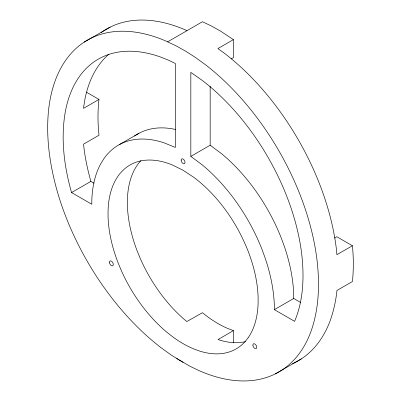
<?xml version="1.0" encoding="UTF-8"?>
<svg xmlns="http://www.w3.org/2000/svg" width="401" height="401" viewBox="0 0 401 401"><rect width="100%" height="100%" fill="white"/><g stroke="black" fill="none" stroke-linecap="round" stroke-linejoin="round"><path stroke-width="0.6" d="M86.616 92.295L98.977 99.433L98.872 100.14C97.659 111.794 97.694 123.573 99.027 135.212L83.543 144.149C84.806 156.756 87.443 169.207 90.897 181.387L94.095 183.232M140.951 160.616L140.2 161.377A106.165 61.293 60 0 0 127.413 199.442L127.413 205.492A106.165 61.293 60 0 0 137.423 251.587L140.2 258.324A106.165 61.293 60 0 0 186.826 321.562L202.435 312.72L207.467 316.65A106.165 61.293 60 0 0 228.364 328.715L233.397 330.594L233.397 342.89M84.175 42.125L110.22 27.113M183.087 362.419L171.057 354.93L161.678 348.168A191.558 110.596 60 0 1 56.551 188.846C49.488 163.001 45.769 135.924 48.671 109.167A191.558 110.596 60 0 1 166.796 41.408L167.603 41.854L202.435 21.749L211.046 25.804L220.5 31.093L233.397 39.624L233.397 57.634L231.262 58.867M98.977 99.433L83.498 108.37L84.716 100.295A169.653 97.949 60 0 1 108.892 54.185M233.397 39.624L217.913 48.561L223.843 52.832A191.558 110.596 60 0 1 336.254 247.958L336.92 254.68L352.399 245.743C353.627 257.627 353.637 269.637 352.439 281.517L336.96 290.459C335.928 300.509 333.757 310.429 330.434 319.978A191.558 110.596 60 0 1 292.499 363.737M119.638 144.46L138.992 133.287M71.548 192.56L91.809 204.254L91.809 200.575A129.162 74.571 60 0 1 100.997 163.327L103.989 158.555A129.162 74.571 60 0 1 164.094 142.831L175.342 147.448L175.342 63.493L168.61 60.225L160.39 56.962A169.653 97.949 60 0 0 65.363 111.468C60.536 138.49 64.12 166.35 71.548 192.56L90.897 181.387M190.826 156.385L190.826 72.401L202.044 80.255A169.653 97.949 60 0 1 301.602 253.066C304.294 275.888 303.687 299.903 294.6 321.336L274.364 309.652L274.364 305.973A129.162 74.571 60 0 0 265.176 258.114L262.184 249.888A129.162 74.571 60 0 0 202.074 164.761L190.826 156.385L210.174 145.212L210.174 86.11M334.67 237.973L336.805 236.74L352.399 245.743M233.397 330.594L218.044 339.582A106.165 61.293 60 0 0 245.492 341.647M274.364 309.652L293.712 298.479L300.635 302.479M275.302 373.887L301.346 358.875M167.603 41.854L176.219 45.914L185.668 51.203L195.112 57.238L204.495 64.005A191.558 110.596 60 0 1 316.905 259.131C319.803 283.161 319.211 308.128 311.086 331.151A191.558 110.596 60 0 1 199.372 370.76L189.954 366.258L176.716 358.479M186.956 30.687L186.149 30.24A191.558 110.596 60 0 0 101.077 32.641M210.174 145.212L221.422 153.588A129.162 74.571 60 0 1 281.532 238.715L284.525 246.946A129.162 74.571 60 0 1 293.712 294.8L293.712 298.479M134.561 136.029A129.162 74.571 60 0 1 175.427 129.443M248.099 337.827L245.322 341.356A106.165 61.293 60 0 1 198.69 350.755L193.533 348.825A106.165 61.293 60 0 1 172.636 336.76L167.478 332.73A106.165 61.293 60 0 1 120.851 269.497L118.074 262.76A106.165 61.293 60 0 1 108.059 216.665L108.059 210.615A106.165 61.293 60 0 1 120.851 172.55L123.929 169.433A106.165 61.293 60 0 1 172.636 165.082L183.087 170.27L193.533 177.147A106.165 61.293 60 0 1 242.239 237.738L245.322 244.415A106.165 61.293 60 0 1 258.109 297.241L258.109 303.291A106.165 61.293 60 0 1 248.099 337.827M181.182 160.621A2.737 1.579 60 0 0 184.35 163.718A2.737 1.579 60 0 0 183.723 159.558A2.737 1.579 60 0 0 181.182 160.621M252.926 345.522A2.737 1.579 60 0 0 256.089 348.624A2.737 1.579 60 0 0 255.462 344.459A2.737 1.579 60 0 0 252.926 345.522M109.443 262.68A2.737 1.579 60 0 0 112.606 265.783A2.737 1.579 60 0 0 111.979 261.622A2.737 1.579 60 0 0 109.443 262.68"/></g></svg>
